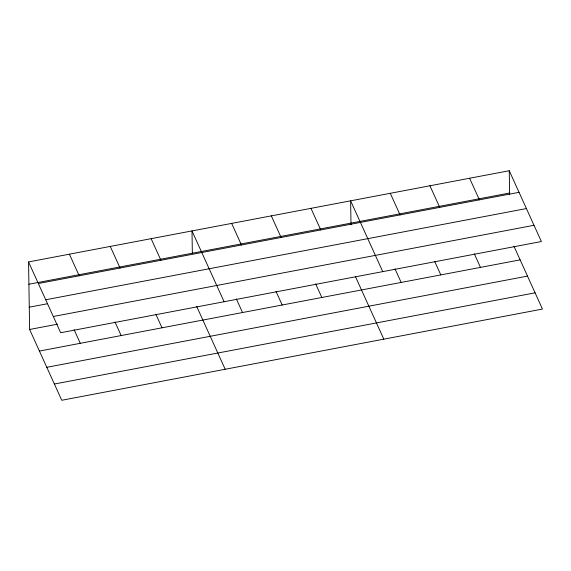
<?xml version="1.0" encoding="UTF-8"?>
<svg xmlns="http://www.w3.org/2000/svg" width="571" height="571" viewBox="0 0 571 571"><rect width="100%" height="100%" fill="white"/><g stroke="black" fill="none" stroke-linecap="round" stroke-linejoin="round"><path stroke-width="0.86" d="M28.55 261.932L509.253 170.729L541.372 241.533L60.669 332.736L28.55 261.932L29.628 329.467L61.747 400.271L542.45 309.068L513.964 246.265M28.907 284.222L509.61 193.012M38.35 283.53L519.053 192.32M45.716 299.768L526.419 208.558M29.271 307.184L47.529 303.722M53.303 316.498L534.006 225.288M29.628 329.467L57.45 324.192M39.428 351.065L520.131 259.862M46.793 367.303L527.497 276.1M54.381 384.033L535.084 292.83M469.598 178.252L479.39 199.85M474.301 253.788L480.468 267.385M429.934 185.775L439.734 207.373M434.645 261.311L440.812 274.908M390.278 193.298L400.078 214.896M394.989 268.834L401.156 282.431M382.741 271.625L350.623 200.828L351.008 224.881M355.326 276.364L383.819 339.167M310.967 208.351L320.759 229.949M315.67 283.887L321.837 297.484M271.304 215.874L281.103 237.472M276.014 291.41L282.181 305.007M231.648 223.397L241.44 244.995M236.351 298.933L242.525 312.53M224.103 301.724L191.992 230.92L192.348 253.21M196.695 306.456L225.188 369.266M151.129 238.678L160.929 260.269M155.833 314.214L162.007 327.811M110.267 246.429L120.067 268.027M114.978 321.965L121.145 335.562M69.412 254.181L79.205 275.779M74.116 329.717L80.283 343.314M509.253 170.729L509.639 194.782"/></g></svg>
